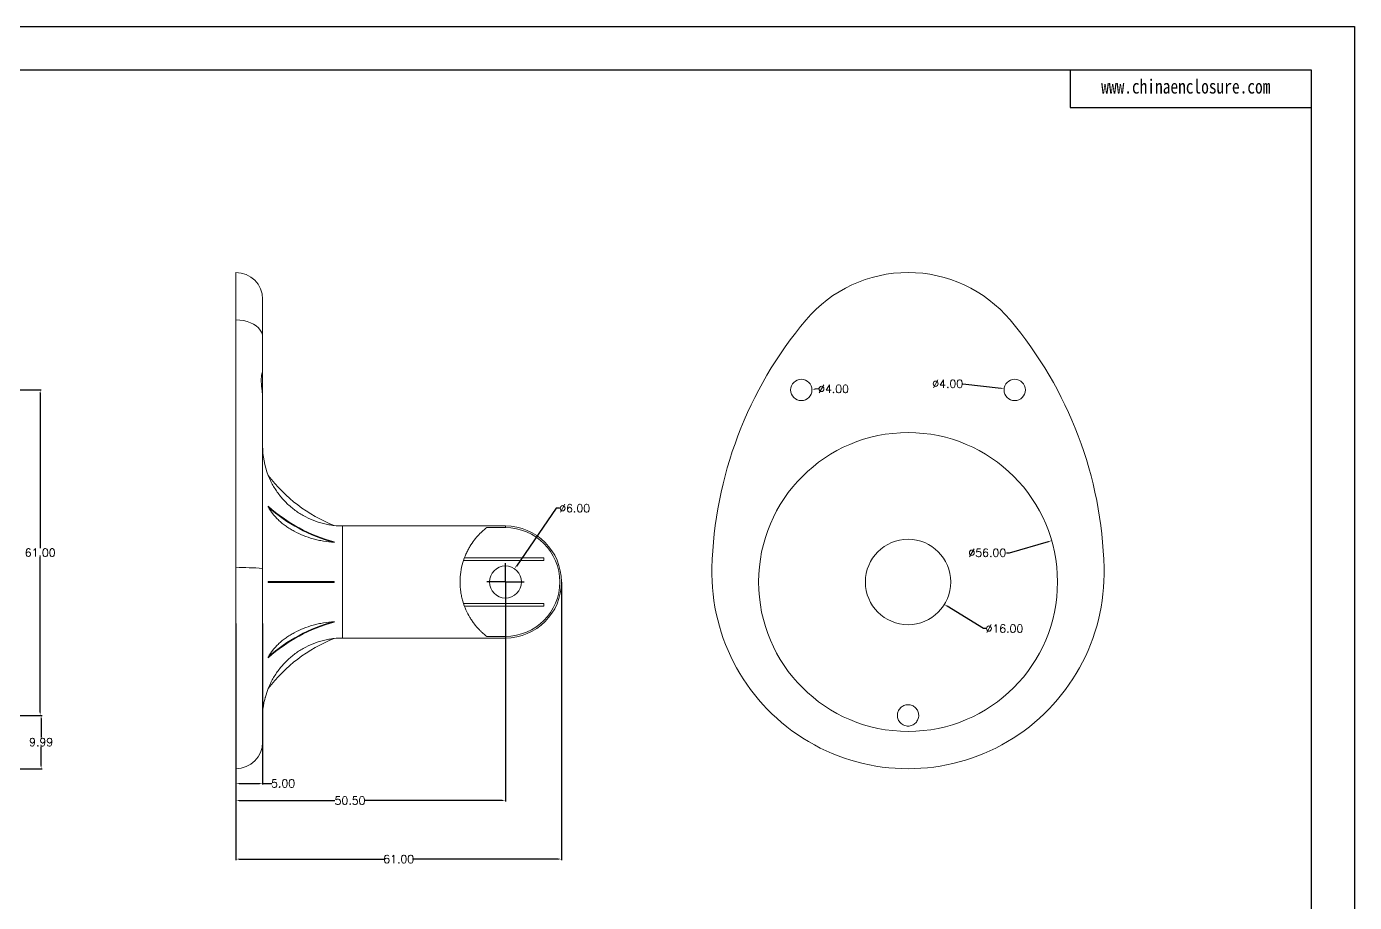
# Model space of a CAD drawing. Header units: inches. Extents: x 725 to 5279, y 573 to 1304.
# Drawn here: x 4174.5 to 4423.3, y 750.1 to 914.3 of the extents above; entities that cross this region are included whole.
import ezdxf

# ---------------------------------------------------------------- set-up
doc = ezdxf.new("R2010")
doc.units = ezdxf.units.IN
doc.layers.add('10', color=7, linetype='Continuous')
doc.layers.add('文字', color=81, linetype='Continuous')
doc.styles.get("Standard").update_dxf_attribs({"font": 'txt', "bigfont": 'gbcbig.shx'})
doc.styles.add('宋体', font='', dxfattribs={"width": 0.8, "height": 3.5})
doc.styles.get('宋体').set_extended_font_data('SimSun')
doc.dimstyles.new('2', dxfattribs={"dimtxt": 1.5, "dimasz": 0.6, "dimexe": 0.18, "dimexo": 0.0625, "dimgap": 0.09, "dimtad": 0, "dimtih": 1, "dimtoh": 1, "dimzin": 0, "dimdsep": 46, "dimtxsty": 'Standard', "dimcen": 0, "dimclrd": 3, "dimclre": 3, "dimadec": 0, "dimazin": 2, "dimtfac": 1, "dimtofl": 0, "dimtmove": 0, "dimatfit": 3, "dimfxl": 1, "dimtolj": 1, "dimtzin": 0, "dimarcsym": 0})

# ---------------------------------------------------------------- blocks, each defined once
blk = doc.blocks.new('SW_CENTERMARKSYMBOL_24')
at = {"layer": '10', "color": 0}
for p, q in [((0, 2.5), (0, 3.5)), ((0, 0), (0, 2.5)), ((-2.5, 0), (-3.5, 0)), ((0, 0), (-2.5, 0)), ((0, 0), (0, -2.5)), ((0, 0), (2.5, 0)), ((2.5, 0), (3.5, 0)), ((0, -2.5), (0, -3.5))]:
    blk.add_line(p, q, dxfattribs=at)
blk = doc.blocks.new('*D71')
at = {"color": 3, "lineweight": -2}
for p, q in [((4144.5, 846.18), (4177.21, 846.18)), ((4177.03, 845.58), (4177.03, 816.52)), ((4177.03, 785.78), (4177.03, 814.84)), ((4124.5, 785.18), (4177.21, 785.18))]:
    blk.add_line(p, q, dxfattribs=at)
at = {"color": 3}
for points in [[(4176.93, 845.58), (4177.13, 845.58), (4177.03, 846.18)], [(4176.93, 785.78), (4177.13, 785.78), (4177.03, 785.18)]]:
    blk.add_solid(points, dxfattribs=at)
at = {"layer": 'Defpoints', "color": 0}
for p in [(4144.43, 846.18), (4177.03, 846.18), (4124.43, 785.18)]:
    blk.add_point(p, dxfattribs=at)
at = {"color": 0, "insert": (4177.03, 815.68), "char_height": 1.5, "attachment_point": 5}
blk.add_mtext('\\A1;61.00', dxfattribs=at)
blk = doc.blocks.new('*D72')
at = {"color": 3, "lineweight": -2}
for p, q in [((4124.5, 785.18), (4177.39, 785.18)), ((4177.21, 784.58), (4177.21, 781.02)), ((4177.21, 775.79), (4177.21, 779.34)), ((4123.83, 775.19), (4177.39, 775.19))]:
    blk.add_line(p, q, dxfattribs=at)
at = {"color": 3}
for points in [[(4177.11, 784.58), (4177.31, 784.58), (4177.21, 785.18)], [(4177.11, 775.79), (4177.31, 775.79), (4177.21, 775.19)]]:
    blk.add_solid(points, dxfattribs=at)
at = {"layer": 'Defpoints', "color": 0}
for p in [(4124.43, 785.18), (4123.77, 775.19), (4177.21, 775.19)]:
    blk.add_point(p, dxfattribs=at)
at = {"color": 0, "insert": (4177.21, 780.18), "char_height": 1.5, "attachment_point": 5}
blk.add_mtext('\\A1;9.99', dxfattribs=at)
blk = doc.blocks.new('*D76')
at = {"color": 3, "lineweight": -2}
for p, q in [((4213.71, 802.39), (4213.71, 772.26)), ((4218.71, 802.39), (4218.71, 772.26)), ((4214.31, 772.44), (4218.11, 772.44)), ((4218.71, 772.44), (4220.46, 772.44))]:
    blk.add_line(p, q, dxfattribs=at)
at = {"color": 3}
for points in [[(4214.31, 772.54), (4214.31, 772.34), (4213.71, 772.44)], [(4218.11, 772.54), (4218.11, 772.34), (4218.71, 772.44)]]:
    blk.add_solid(points, dxfattribs=at)
at = {"layer": 'Defpoints', "color": 0}
for p in [(4213.71, 802.45), (4218.71, 802.45), (4218.71, 772.44)]:
    blk.add_point(p, dxfattribs=at)
at = {"color": 0, "insert": (4222.55, 772.44), "char_height": 1.5, "attachment_point": 5}
blk.add_mtext('\\A1;5.00', dxfattribs=at)
blk = doc.blocks.new('*D77')
at = {"color": 3, "lineweight": -2}
for p, q in [((4264.21, 810.12), (4264.21, 769.04)), ((4213.71, 787.16), (4213.71, 769.04)), ((4214.31, 769.22), (4232.25, 769.22)), ((4263.61, 769.22), (4237.93, 769.22))]:
    blk.add_line(p, q, dxfattribs=at)
at = {"color": 3}
for points in [[(4214.31, 769.32), (4214.31, 769.12), (4213.71, 769.22)], [(4263.61, 769.32), (4263.61, 769.12), (4264.21, 769.22)]]:
    blk.add_solid(points, dxfattribs=at)
at = {"layer": 'Defpoints', "color": 0}
for p in [(4264.21, 810.18), (4213.71, 787.22), (4264.21, 769.22)]:
    blk.add_point(p, dxfattribs=at)
at = {"color": 0, "insert": (4235.09, 769.22), "char_height": 1.5, "attachment_point": 5}
blk.add_mtext('\\A1;50.50', dxfattribs=at)
blk = doc.blocks.new('*D78')
at = {"color": 3, "lineweight": -2}
for p, q in [((4274.71, 810.12), (4274.71, 758.07)), ((4213.71, 798.85), (4213.71, 758.07)), ((4214.31, 758.25), (4241.62, 758.25)), ((4274.11, 758.25), (4246.8, 758.25))]:
    blk.add_line(p, q, dxfattribs=at)
at = {"color": 3}
for points in [[(4214.31, 758.35), (4214.31, 758.15), (4213.71, 758.25)], [(4274.11, 758.35), (4274.11, 758.15), (4274.71, 758.25)]]:
    blk.add_solid(points, dxfattribs=at)
at = {"layer": 'Defpoints', "color": 0}
for p in [(4274.71, 810.18), (4213.71, 798.92), (4213.71, 758.25)]:
    blk.add_point(p, dxfattribs=at)
at = {"color": 0, "insert": (4244.21, 758.25), "char_height": 1.5, "attachment_point": 5}
blk.add_mtext('\\A1;61.00', dxfattribs=at)
blk = doc.blocks.new('*D79')
at = {"color": 3, "lineweight": -2}
for p, q in [((4273.74, 824), (4266.26, 813.14)), ((4274.34, 824), (4273.74, 824))]:
    blk.add_line(p, q, dxfattribs=at)
at = {"color": 3}
blk.add_solid([(4266.17, 813.2), (4266.34, 813.09), (4265.92, 812.65)], dxfattribs=at)
at = {"layer": 'Defpoints', "color": 0}
for p in [(4265.92, 812.65), (4262.51, 807.71)]:
    blk.add_point(p, dxfattribs=at)
at = {"color": 0, "insert": (4277.18, 824), "char_height": 1.5, "attachment_point": 5}
blk.add_mtext('\\A1;∅6.00', dxfattribs=at)
blk = doc.blocks.new('*D80')
at = {"color": 3, "lineweight": -2}
blk.add_line((4322.86, 846.36), (4322.26, 846.33), dxfattribs=at)
at = {"color": 3}
blk.add_solid([(4322.25, 846.43), (4322.26, 846.23), (4321.66, 846.29)], dxfattribs=at)
at = {"layer": 'Defpoints', "color": 0}
for p in [(4317.66, 846.07), (4321.66, 846.29)]:
    blk.add_point(p, dxfattribs=at)
at = {"color": 0, "insert": (4325.7, 846.36), "char_height": 1.5, "attachment_point": 5}
blk.add_mtext('\\A1;∅4.00', dxfattribs=at)
blk = doc.blocks.new('*D81')
at = {"color": 3, "lineweight": -2}
blk.add_line((4349.93, 847.34), (4357.08, 846.49), dxfattribs=at)
at = {"color": 3}
blk.add_solid([(4357.09, 846.59), (4357.07, 846.39), (4357.67, 846.42)], dxfattribs=at)
at = {"layer": 'Defpoints', "color": 0}
for p in [(4357.67, 846.42), (4361.65, 845.94)]:
    blk.add_point(p, dxfattribs=at)
at = {"color": 0, "insert": (4347.09, 847.34), "char_height": 1.5, "attachment_point": 5}
blk.add_mtext('\\A1;∅4.00', dxfattribs=at)
blk = doc.blocks.new('*D82')
at = {"color": 3, "lineweight": -2}
for p, q in [((4353.77, 801.45), (4346.97, 805.66)), ((4354.37, 801.45), (4353.77, 801.45))]:
    blk.add_line(p, q, dxfattribs=at)
at = {"color": 3}
blk.add_solid([(4347.03, 805.74), (4346.92, 805.57), (4346.46, 805.97)], dxfattribs=at)
at = {"layer": 'Defpoints', "color": 0}
for p in [(4332.86, 814.39), (4346.46, 805.97)]:
    blk.add_point(p, dxfattribs=at)
at = {"color": 0, "insert": (4357.71, 801.45), "char_height": 1.5, "attachment_point": 5}
blk.add_mtext('\\A1;∅16.00', dxfattribs=at)
blk = doc.blocks.new('*D83')
at = {"color": 3, "lineweight": -2}
for p, q in [((4358.7, 815.66), (4365.99, 817.76)), ((4358.1, 815.66), (4358.7, 815.66))]:
    blk.add_line(p, q, dxfattribs=at)
at = {"color": 3}
blk.add_solid([(4365.96, 817.86), (4366.02, 817.67), (4366.57, 817.93)], dxfattribs=at)
at = {"layer": 'Defpoints', "color": 0}
for p in [(4366.57, 817.93), (4312.75, 802.43)]:
    blk.add_point(p, dxfattribs=at)
at = {"color": 0, "insert": (4354.51, 815.66), "char_height": 1.5, "attachment_point": 5}
blk.add_mtext('\\A1;∅56.00', dxfattribs=at)

msp = doc.modelspace()

# ---------------------------------------------------------------- linework, layer by layer
for p, q in [((3940.586, 914.276), (4423.309, 914.276)), ((4423.309, 914.276), (4423.309, 572.957)), ((3953.077, 906.15), (4415.183, 906.15)), ((4370.034, 906.15), (4370.034, 899.095)), ((4415.183, 906.15), (4415.183, 581.083)), ((4370.034, 899.095), (4415.183, 899.095))]:
    msp.add_line(p, q)
at = {"color": 7, "linetype": 'Continuous', "lineweight": 15}
for p, q in [((4213.713, 868.181), (4213.713, 859.289)), ((4218.713, 863.181), (4218.713, 856.067)), ((4213.713, 859.289), (4213.713, 812.859)), ((4218.713, 856.067), (4218.713, 849.68)), ((4218.713, 844.617), (4218.713, 849.68)), ((4218.713, 844.628), (4218.713, 812.733)), ((4264.213, 820.681), (4233.713, 820.681)), ((4264.213, 820.379), (4260.713, 820.379)), ((4271.411, 814.181), (4256.349, 814.181)), ((4256.524, 814.681), (4271.411, 814.681)), ((4271.411, 814.681), (4271.411, 814.181)), ((4213.713, 812.859), (4213.713, 775.181)), ((4218.713, 812.733), (4218.713, 780.181)), ((4232.113, 810.281), (4219.766, 810.281)), ((4232.113, 810.081), (4219.766, 810.081)), ((4256.349, 806.181), (4271.411, 806.181)), ((4271.411, 805.681), (4256.524, 805.681)), ((4271.411, 806.181), (4271.411, 805.681)), ((4233.713, 799.681), (4264.213, 799.681)), ((4260.713, 799.983), (4264.213, 799.983))]:
    msp.add_line(p, q, dxfattribs=at)
at = {"color": 8, "linetype": 'Continuous', "lineweight": 15}
for p, q in [((4233.713, 820.681), (4233.713, 799.681)), ((4264.213, 820.379), (4264.213, 820.681)), ((4264.213, 799.681), (4264.213, 799.983))]:
    msp.add_line(p, q, dxfattribs=at)
at = {"color": 7, "linetype": 'Continuous', "lineweight": 15, "flags": 128}
msp.add_lwpolyline([(4218.713, 856.067), (4218.662, 856.526), (4218.511, 856.975), (4218.261, 857.405), (4217.919, 857.809), (4217.492, 858.177), (4216.987, 858.502), (4216.416, 858.777), (4215.79, 858.998), (4215.122, 859.158), (4214.425, 859.256), (4213.713, 859.289)], dxfattribs=at)
at = {"color": 7, "linetype": 'Continuous', "lineweight": 15}
for centre, radius in [((4319.661, 846.181), 2), ((4359.661, 846.181), 2), ((4339.661, 810.181), 28), ((4339.661, 810.181), 8), ((4264.213, 810.181), 3)]:
    msp.add_circle(centre, radius, dxfattribs=at)
for centre, radius, start, end in [((4213.713, 863.181), 5, 0, 90), ((4339.661, 843.181), 25, 40.11471, 139.88529), ((4377.898, 810.965), 75, 139.88529, 178.55285), ((4301.423, 810.965), 75, 1.44715, 40.11471), ((4233.713, 835.681), 15, 180, 201.59162), ((4242.882, 847.73), 29.035, 217.23769, 248.23079), ((4239.767, 846.759), 30.015, 228.21229, 255.22689), ((4239.767, 846.617), 30.015, 228.21229, 255.22689), ((4233.713, 835.681), 15, 263.87576, 270), ((4264.213, 810.181), 10.5, 0, 90), ((4264.213, 810.181), 10.198, 270, 90), ((4215.081, 767.958), 44.921, 85.36196, 91.74466), ((4339.661, 811.931), 36.75, 178.55285, 1.44715), ((4264.213, 810.181), 10.5, 270, 0), ((4239.767, 773.744), 30.015, 104.77311, 131.78771), ((4239.767, 773.603), 30.015, 104.77311, 131.78771), ((4242.882, 772.631), 29.035, 111.76921, 142.76231), ((4233.713, 784.681), 15, 90, 96.12338), ((4233.713, 784.681), 15, 158.40741, 164.56877), ((4213.713, 780.181), 5, 270, 0)]:
    msp.add_arc(centre, radius, start, end, dxfattribs=at)
for points, knots in [([(4218.713, 849.68), (4218.713, 849.676), (4218.709, 849.663), (4218.694, 849.62), (4218.683, 849.589), (4218.645, 849.47), (4218.611, 849.354), (4218.548, 849.062), (4218.518, 848.882), (4218.476, 848.473), (4218.464, 848.244), (4218.464, 847.737), (4218.476, 847.47), (4218.508, 847.05), (4218.521, 846.905), (4218.549, 846.617), (4218.564, 846.472), (4218.612, 846.036), (4218.645, 845.74), (4218.696, 845.17), (4218.713, 844.893), (4218.713, 844.628)], [0, 0, 0, 0, 0.0625, 0.0625, 0.125, 0.125, 0.25, 0.25, 0.375, 0.375, 0.5, 0.5, 0.625, 0.625, 0.6875, 0.6875, 0.75, 0.75, 0.875, 0.875, 1, 1, 1, 1]), ([(4232.113, 820.766), (4231.777, 820.802), (4231.442, 820.849), (4230.771, 820.968), (4230.436, 821.039), (4229.444, 821.285), (4228.8, 821.492), (4227.545, 821.99), (4226.935, 822.282), (4226.046, 822.783), (4225.753, 822.962), (4225.183, 823.337), (4224.906, 823.534), (4224.094, 824.15), (4223.582, 824.597), (4222.617, 825.564), (4222.169, 826.079), (4221.35, 827.159), (4220.978, 827.725), (4220.477, 828.615), (4220.319, 828.919), (4220.026, 829.535), (4219.89, 829.846), (4219.766, 830.16)], [0, 0, 0, 0, 0.0625, 0.0625, 0.125, 0.125, 0.25, 0.25, 0.375, 0.375, 0.4375, 0.4375, 0.5, 0.5, 0.625, 0.625, 0.75, 0.75, 0.875, 0.875, 0.9375, 0.9375, 1, 1, 1, 1]), ([(4232.113, 817.595), (4231.44, 817.646), (4230.776, 817.729), (4229.791, 817.901), (4229.464, 817.966), (4228.816, 818.113), (4228.492, 818.195), (4226.904, 818.641), (4225.726, 819.111), (4224.369, 819.84), (4224.103, 819.993), (4223.588, 820.311), (4223.34, 820.476), (4222.621, 820.985), (4222.176, 821.345), (4221.562, 821.918), (4221.366, 822.114), (4220.991, 822.516), (4220.813, 822.724), (4220.309, 823.356), (4220.016, 823.79), (4219.766, 824.238)], [0, 0, 0, 0, 0.125, 0.125, 0.1875, 0.1875, 0.25, 0.25, 0.5, 0.5, 0.5625, 0.5625, 0.625, 0.625, 0.75, 0.75, 0.8125, 0.8125, 0.875, 0.875, 1, 1, 1, 1]), ([(4260.713, 820.379), (4260.528, 820.235), (4260.298, 820.049), (4259.794, 819.601), (4259.52, 819.34), (4258.953, 818.74), (4258.665, 818.406), (4258.101, 817.672), (4257.824, 817.271), (4257.428, 816.612), (4257.299, 816.383), (4257.053, 815.912), (4256.935, 815.669), (4256.601, 814.916), (4256.402, 814.382), (4256.068, 813.244), (4255.938, 812.657), (4255.761, 811.445), (4255.714, 810.813), (4255.713, 809.569), (4255.757, 808.952), (4255.889, 808.033), (4255.944, 807.731), (4256.073, 807.142), (4256.146, 806.853), (4256.393, 806.007), (4256.594, 805.463), (4257.042, 804.452), (4257.289, 803.982), (4257.685, 803.322), (4257.821, 803.109), (4258.097, 802.705), (4258.237, 802.512), (4258.661, 801.96), (4258.948, 801.627), (4259.373, 801.177), (4259.514, 801.035), (4259.786, 800.772), (4259.918, 800.65), (4260.297, 800.313), (4260.528, 800.126), (4260.713, 799.983)], [0, 0, 0, 0, 0.0625, 0.0625, 0.125, 0.125, 0.1875, 0.1875, 0.25, 0.25, 0.28125, 0.28125, 0.3125, 0.3125, 0.375, 0.375, 0.4375, 0.4375, 0.5, 0.5, 0.5625, 0.5625, 0.59375, 0.59375, 0.625, 0.625, 0.6875, 0.6875, 0.75, 0.75, 0.78125, 0.78125, 0.8125, 0.8125, 0.875, 0.875, 0.90625, 0.90625, 0.9375, 0.9375, 1, 1, 1, 1]), ([(4232.113, 802.767), (4231.44, 802.716), (4230.776, 802.633), (4229.791, 802.461), (4229.464, 802.396), (4228.816, 802.249), (4228.492, 802.167), (4226.904, 801.721), (4225.726, 801.25), (4224.369, 800.521), (4224.103, 800.368), (4223.588, 800.05), (4223.34, 799.886), (4222.621, 799.377), (4222.176, 799.016), (4221.562, 798.444), (4221.366, 798.248), (4220.991, 797.845), (4220.813, 797.638), (4220.309, 797.006), (4220.016, 796.571), (4219.766, 796.124)], [0, 0, 0, 0, 0.125, 0.125, 0.1875, 0.1875, 0.25, 0.25, 0.5, 0.5, 0.5625, 0.5625, 0.625, 0.625, 0.75, 0.75, 0.8125, 0.8125, 0.875, 0.875, 1, 1, 1, 1]), ([(4232.113, 799.596), (4231.776, 799.559), (4231.44, 799.512), (4230.767, 799.393), (4230.432, 799.322), (4229.443, 799.076), (4228.799, 798.869), (4227.544, 798.371), (4226.933, 798.079), (4226.04, 797.575), (4225.748, 797.396), (4225.18, 797.022), (4224.904, 796.827), (4224.097, 796.213), (4223.588, 795.769), (4222.63, 794.811), (4222.177, 794.293), (4221.353, 793.207), (4220.979, 792.638), (4220.476, 791.745), (4220.318, 791.44), (4220.026, 790.826), (4219.89, 790.515), (4219.766, 790.201)], [0, 0, 0, 0, 0.0625, 0.0625, 0.125, 0.125, 0.25, 0.25, 0.375, 0.375, 0.4375, 0.4375, 0.5, 0.5, 0.625, 0.625, 0.75, 0.75, 0.875, 0.875, 0.9375, 0.9375, 1, 1, 1, 1]), ([(4218.713, 784.921), (4218.718, 785.226), (4218.727, 785.723), (4218.783, 786.388), (4218.848, 786.91), (4218.928, 787.391), (4219.016, 787.812), (4219.104, 788.166), (4219.181, 788.438), (4219.234, 788.611), (4219.258, 788.687), (4219.254, 788.674), (4219.253, 788.672)], [0, 0, 0, 0, 0.1576224, 0.2560131, 0.3572044, 0.4566967, 0.5589194, 0.6611668, 0.7663973, 0.8680374, 0.9728895, 1, 1, 1, 1]), ([(4340.79, 783.53), (4340.899, 783.605), (4341, 783.689), (4341.183, 783.877), (4341.266, 783.981), (4341.409, 784.201), (4341.47, 784.317), (4341.567, 784.561), (4341.604, 784.689), (4341.675, 785.073), (4341.671, 785.34), (4341.564, 785.846), (4341.46, 786.091), (4341.243, 786.411), (4341.158, 786.513), (4340.973, 786.695), (4340.873, 786.777), (4340.655, 786.921), (4340.538, 786.983), (4340.297, 787.081), (4340.171, 787.119), (4339.911, 787.169), (4339.779, 787.181), (4339.517, 787.18), (4339.385, 787.166), (4339.126, 787.113), (4339.002, 787.073), (4338.76, 786.971), (4338.644, 786.908), (4338.321, 786.688), (4338.134, 786.499), (4337.921, 786.176), (4337.86, 786.06), (4337.761, 785.819), (4337.724, 785.695), (4337.673, 785.441), (4337.661, 785.309), (4337.661, 785.049), (4337.673, 784.92), (4337.724, 784.663), (4337.763, 784.536), (4337.863, 784.295), (4337.924, 784.179), (4338.071, 783.959), (4338.155, 783.858), (4338.341, 783.673), (4338.444, 783.588), (4338.664, 783.442), (4338.779, 783.381), (4339.023, 783.281), (4339.151, 783.242), (4339.538, 783.167), (4339.808, 783.169), (4340.322, 783.275), (4340.57, 783.38), (4340.79, 783.53)], [0, 0, 0, 0, 0.03125, 0.03125, 0.0625, 0.0625, 0.09375, 0.09375, 0.125, 0.125, 0.1875, 0.1875, 0.25, 0.25, 0.28125, 0.28125, 0.3125, 0.3125, 0.34375, 0.34375, 0.375, 0.375, 0.40625, 0.40625, 0.4375, 0.4375, 0.46875, 0.46875, 0.5, 0.5, 0.5625, 0.5625, 0.59375, 0.59375, 0.625, 0.625, 0.65625, 0.65625, 0.6875, 0.6875, 0.71875, 0.71875, 0.75, 0.75, 0.78125, 0.78125, 0.8125, 0.8125, 0.84375, 0.84375, 0.875, 0.875, 0.9375, 0.9375, 1, 1, 1, 1])]:
    msp.add_open_spline(points, degree=3, knots=knots, dxfattribs=at)
for points in [[(4219.766, 824.379), (4219.766, 824.332), (4219.766, 824.285), (4219.766, 824.238)], [(4232.113, 817.595), (4232.111, 817.642), (4232.111, 817.69), (4232.113, 817.736)], [(4219.766, 810.281), (4219.766, 810.214), (4219.766, 810.147), (4219.766, 810.081)], [(4232.113, 810.081), (4232.111, 810.147), (4232.111, 810.214), (4232.113, 810.281)], [(4232.113, 802.625), (4232.111, 802.672), (4232.111, 802.719), (4232.113, 802.767)], [(4219.766, 796.124), (4219.766, 796.077), (4219.766, 796.03), (4219.766, 795.982)]]:
    msp.add_open_spline(points, degree=3, dxfattribs=at)

# ---------------------------------------------------------------- block references
at = {"color": 7, "linetype": 'Continuous', "lineweight": 0}
msp.add_blockref('SW_CENTERMARKSYMBOL_24', (4264.213, 810.181), dxfattribs=at)

# ---------------------------------------------------------------- texts
at = {"layer": '文字', "color": 0, "insert": (4375.851, 904.363), "char_height": 2.64869, "width": 46.53489, "attachment_point": 1, "style": '宋体'}
msp.add_mtext('www.chinaenclosure.com', dxfattribs=at)

# ---------------------------------------------------------------- dimensions: what is measured, and where the dimension line sits
for base, p2, picture, middle in [((4177.033, 846.181), (4144.434, 846.181), '*D71', (4177.033, 815.681)), ((4177.214, 775.187), (4123.77, 775.187), '*D72', (4177.214, 780.184))]:
    dim = msp.add_linear_dim(base=base, p1=(4124.434, 785.181), p2=p2, angle=90, dimstyle='2')
    dim.commit()
    dim.dimension.update_dxf_attribs({"geometry": picture, "text_midpoint": middle})
dim = msp.add_diameter_dim_2p(p1=(4317.664, 846.066), p2=(4321.657, 846.295), dimstyle='2')
dim.commit()
dim.dimension.update_dxf_attribs({"geometry": '*D80', "text_midpoint": (4325.695, 846.364)})
for p1, p2, picture, middle in [((4361.647, 845.944), (4357.675, 846.418), '*D81', (4349.931, 847.343)), ((4262.51, 807.711), (4265.917, 812.65), '*D79', (4277.182, 823.995)), ((4312.754, 802.434), (4366.568, 817.928), '*D83', (4354.51, 815.662)), ((4332.858, 814.39), (4346.464, 805.971), '*D82', (4357.707, 801.453))]:
    dim = msp.add_diameter_dim_2p(p1=p1, p2=p2, dimstyle='2')
    dim.commit()
    dim.dimension.update_dxf_attribs({"geometry": picture, "text_midpoint": middle, "dimtype": 163})
for base, p1, p2, picture, middle in [((4264.213, 769.217), (4213.713, 787.218), (4264.213, 810.181), '*D77', (4235.085, 769.217)), ((4218.713, 772.439), (4213.713, 802.454), (4218.713, 802.454), '*D76', (4222.552, 772.439))]:
    dim = msp.add_linear_dim(base=base, p1=p1, p2=p2, dimstyle='2')
    dim.commit()
    dim.dimension.update_dxf_attribs({"geometry": picture, "text_midpoint": middle, "dimtype": 160})
dim = msp.add_linear_dim(base=(4213.713, 758.253), p1=(4274.713, 810.181), p2=(4213.713, 798.915), dimstyle='2')
dim.commit()
dim.dimension.update_dxf_attribs({"geometry": '*D78', "text_midpoint": (4244.213, 758.253)})

doc.saveas('drawing.dxf')
